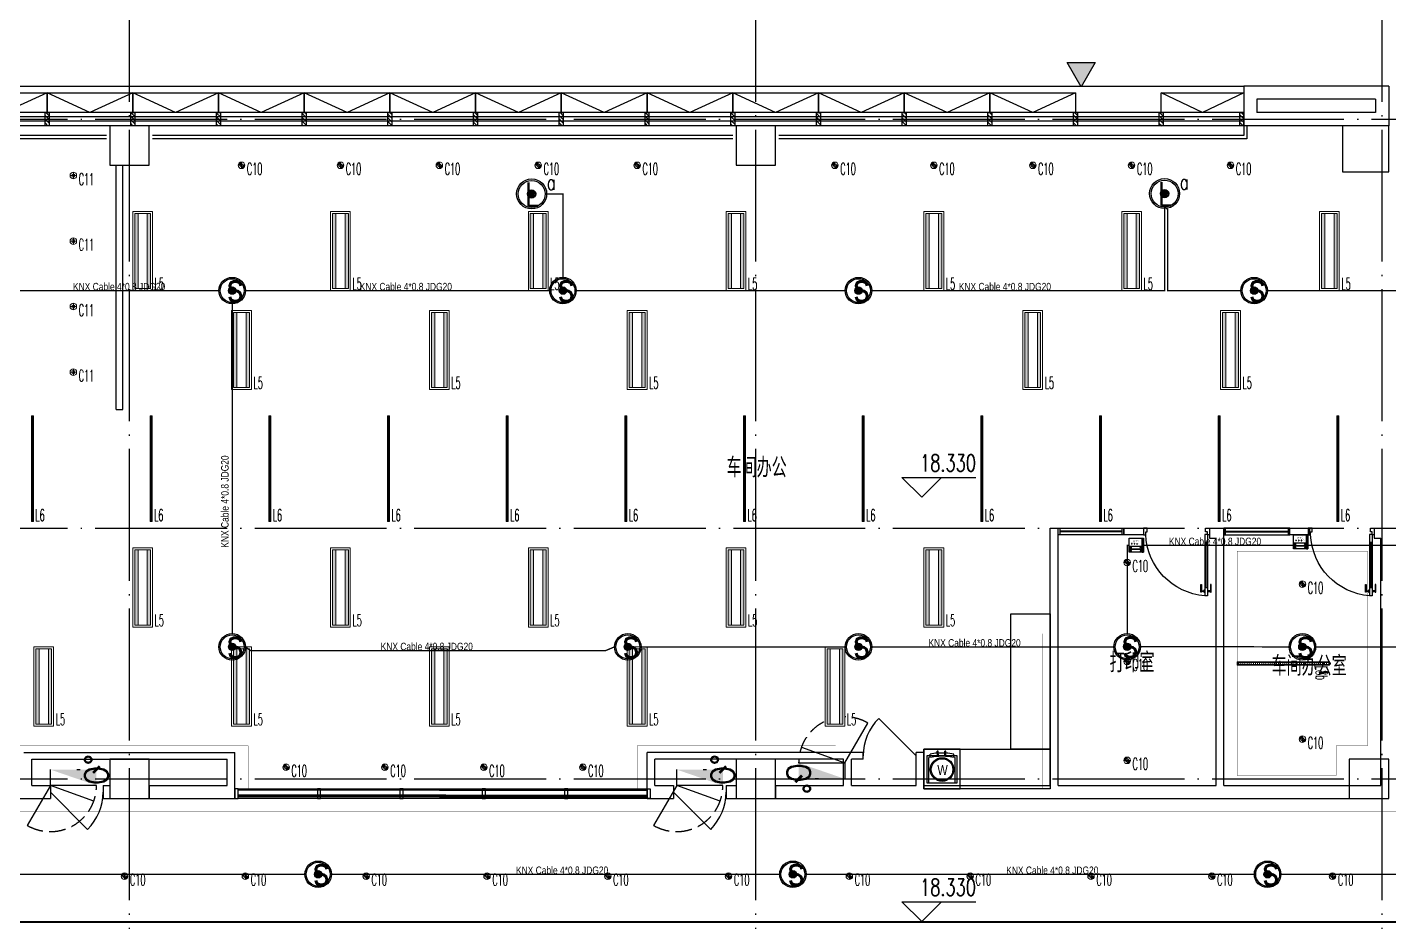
# Model space of a CAD drawing. Extents: x -621157 to 1764546, y -106808 to 741893.
# Drawn here: x 388373 to 409024, y 327834 to 341393 of the extents above; entities that cross this region are included whole.
import ezdxf
from ezdxf.enums import TextEntityAlignment as Align

# ---------------------------------------------------------------- set-up
doc = ezdxf.new("R2010")
doc.units = 0
doc.header["$LTSCALE"] = 1000
doc.header["$MEASUREMENT"] = 0
for name, pattern in [('DOT', [6.35, 0, -6.35]), ('XREF-A-101-平面图_t3$0$__DASH', [0.35, 0.25, -0.1]), ('XREF-A-101-平面图_t3$0$DASH', [0.35, 0.25, -0.1]), ('XREF-A-101-平面图_t3$0$DOTE', [2.42, 2, -0.2, 0.02, -0.2])]:
    doc.linetypes.add(name, pattern=pattern)
for name, color, linetype in [('0-底图', 7, 'Continuous'), ('abb-light', 7, 'Continuous'), ('KNX line', 3, 'Continuous'), ('L_ELEM', 40, 'Continuous'), ('OPPLE数据总线', 4, 'Continuous'), ('OPPLE智控', 6, 'Continuous'), ('push-button(abb)', 1, 'Continuous'), ('SIG_TEXT', 2, 'Continuous'), ('WIRE-控制', 6, 'Continuous'), ('WIRE-照明', 4, 'Continuous'), ('XREF-A-101-平面图_t3$0$A-COLUMN', 8, 'Continuous'), ('XREF-A-101-平面图_t3$0$A-CURTWALL', 8, 'Continuous'), ('XREF-A-101-平面图_t3$0$A-DIM_ELEV', 8, 'Continuous'), ('XREF-A-101-平面图_t3$0$A-DOTE', 8, 'Continuous'), ('XREF-A-101-平面图_t3$0$A-RAIL', 8, 'Continuous'), ('XREF-A-101-平面图_t3$0$A-ROOM-CH', 8, 'Continuous'), ('XREF-A-101-平面图_t3$0$A-SEE', 8, 'Continuous'), ('XREF-A-101-平面图_t3$0$A-WALL-FILL', 8, 'Continuous'), ('XREF-A-101-平面图_t3$0$A-WINDOW', 8, 'Continuous'), ('XREF-A-101-平面图_t3$0$A-开启符号', 8, 'Continuous'), ('XREF-A-101-平面图_t3$0$DOOR-INF', 8, 'Continuous'), ('XREF-A-101-平面图_t3$0$F-B-INF', 8, 'Continuous'), ('XREF-A-101-平面图_t3$0$F-L-INF', 8, 'Continuous'), ('XREF-A-101-平面图_t3$0$GLASS WALL-INF', 8, 'Continuous'), ('XREF-A-101-平面图_t3$0$I-WALL-GYPSUM', 8, 'Continuous'), ('XREF-A-101-平面图_t3$0$I-玻璃隔断', 8, 'Continuous'), ('XREF-A-101-平面图_t3$0$P-EQUIPMENT', 8, 'Continuous'), ('XREF-A-101-平面图_t3$0$PARTITION-INF', 8, 'Continuous'), ('XREF-A-101-平面图_t3$0$PUB_HATCH', 8, 'Continuous'), ('XREF-A-101-平面图_t3$0$PUB_TEXT', 8, 'Continuous'), ('XREF-A-101-平面图_t3$0$水-尺寸', 8, 'Continuous'), ('控制系统', 6, 'Continuous')]:
    doc.layers.add(name, color=color, linetype=linetype)
doc.layers.add('CEILING-INF', color=4, linetype='Continuous', lineweight=0)
doc.layers.add('LIGHT-INF', color=6, linetype='Continuous', lineweight=0)
doc.styles.add('_TEL_DIM', font='SIMPLEX', dxfattribs={"width": 0.8, "height": 3.5, "bigfont": 'HZTXT'})
doc.styles.add('arch_dim', font='arial.ttf', dxfattribs={"width": 0.8})
doc.styles.add('DIM_FONT', font='ROMANS', dxfattribs={"width": 0.8, "bigfont": 'HZDXC'})
doc.styles.add('INF DIM', font='SIMPLEX.SHX', dxfattribs={"width": 0.7, "bigfont": 'hztxt.shx'})
doc.styles.add('SC-25', font='simfang.ttf', dxfattribs={"height": 90})
doc.styles.get("Standard").update_dxf_attribs({"font": 'romans.shx', "bigfont": 'HZDXC.SHX'})
doc.styles.add('XREF-A-101-平面图_t3$0$-HZDXCROMANS', font='ROMANS.shx', dxfattribs={"bigfont": 'HZDXC.shx'})
doc.styles.add('XREF-A-101-平面图_t3$0$69F Layout plan$0$Standard', font='arial.ttf', dxfattribs={"width": 0.8})
doc.styles.add('XREF-A-101-平面图_t3$0$A-STANDARD', font='SIMPLEX', dxfattribs={"bigfont": 'GBCBIG'})
doc.linetypes.add('Ground', pattern='A,0.75,-0.125,[135,sr.shx,S=0.1,R=0,X=-0.15,Y=0],0.125,-0.125', length=1.125)
doc.linetypes.add('LED', pattern='A,6,-3.5,["LED",Standard,S=2.54,R=0,X=-2.54,Y=-1.27],-4.8', length=14.3)
doc.dimstyles.get("Standard").update_dxf_attribs({"dimscale": 100, "dimtxt": 3.5, "dimasz": 1, "dimexe": 2.5, "dimexo": 3, "dimgap": 1.5, "dimtad": 1, "dimdec": 0, "dimzin": 0, "dimdsep": 46, "dimtxsty": 'Standard', "dimblk": 'ARCHTICK', "dimcen": 0.09, "dimadec": 0, "dimazin": 0, "dimtfac": 1, "dimtdec": 0, "dimtix": 1, "dimtmove": 2, "dimatfit": 3, "dimfxl": 0, "dimtolj": 1, "dimtzin": 0, "dimarcsym": 0})

# ---------------------------------------------------------------- blocks, each defined once
blk = doc.blocks.new('XREF-A-101-平面图_t3$0$柱网4F')
at = {"layer": 'XREF-A-101-平面图_t3$0$A-COLUMN'}
for points in [[(18700, -700), (19300, -700), (19300, -100), (18700, -100)], [(28200, -700), (28800, -700), (28800, -100), (28200, -100)], [(37400, -800), (38100, -800), (38100, -100), (37400, -100)], [(18700, -10300), (19300, -10300), (19300, -9700), (18700, -9700)], [(28200, -10300), (28800, -10300), (28800, -9700), (28200, -9700)], [(37500, -10300), (38100, -10300), (38100, -9700), (37500, -9700)]]:
    blk.add_lwpolyline(points, close=True, dxfattribs=at)
blk = doc.blocks.new('XREF-A-101-平面图_t3$0$G$C869EB286')
at = {"layer": 'XREF-A-101-平面图_t3$0$A-WINDOW'}
h = blk.add_hatch(dxfattribs=at)
h.set_pattern_fill('ANSI31', color=256, scale=25)
h.set_pattern_definition([(45, (-143.957, -89940), (-28.0633, 28.0633), [])])
h.paths.add_polyline_path([(0, 60), (200, 60), (200, 0), (0, 0)])
blk.add_lwpolyline([(0, 60), (200, 60), (200, 0), (0, 0)], close=True, dxfattribs=at)
blk = doc.blocks.new('XREF-A-101-平面图_t3$0$ROOM')
at = {"layer": 'XREF-A-101-平面图_t3$0$A-ROOM-CH', "style": 'XREF-A-101-平面图_t3$0$-HZDXCROMANS', "width": 0.6}
for tag, p in [('中文房间名称', (0, -1000)), ('英文房间名称', (0, -1500))]:
    blk.add_attdef(tag, text='', height=300, dxfattribs=at).set_placement(p, align=Align.CENTER)
blk = doc.blocks.new('_ArchTick')
at = {"color": 0, "linetype": 'ByBlock', "const_width": 0.4}
blk.add_lwpolyline([(-0.5, -0.5), (0.5, 0.5)], dxfattribs=at)
blk = doc.blocks.new('*D25423')
at = {"layer": 'Defpoints', "color": 0}
blk.add_point((0, 0), dxfattribs=at)
blk.add_point((0, 0), dxfattribs=at)
blk.add_point((0, 0), dxfattribs=at)
blk.add_point((0, 0), dxfattribs=at)
at = {"layer": 'XREF-A-101-平面图_t3$0$水-尺寸', "color": 0, "linetype": 'ByBlock', "lineweight": -2}
blk.add_line((0, 300), (0, 250), dxfattribs=at)
blk.add_line((0, 300), (0, 250), dxfattribs=at)
blk.add_arc((0, 0), 0, 180, 180, dxfattribs=at)
at = {"layer": 'XREF-A-101-平面图_t3$0$水-尺寸', "color": 0, "linetype": 'ByBlock', "lineweight": -2, "xscale": 100, "yscale": 100, "zscale": 100}
for rotation in [90, 90.00000000000001]:
    blk.add_blockref('_ArchTick', (0, 0), dxfattribs=dict(at, rotation=rotation))
at = {"layer": 'XREF-A-101-平面图_t3$0$水-尺寸', "color": 0, "insert": (0, 0), "char_height": 350, "attachment_point": 5}
blk.add_mtext('\\A1;0%%d', dxfattribs=at)
blk = doc.blocks.new('XREF-A-101-平面图_t3$0$轴网(3)')
at = {"layer": 'XREF-A-101-平面图_t3$0$A-DOTE', "linetype": 'XREF-A-101-平面图_t3$0$DOTE'}
for p, q in [((19000, -3300), (19000, 43300)), ((28500, -3300), (28500, 43300)), ((38000, -3300), (38000, 43300)), ((-3300, 40000), (69800, 40000)), ((-3300, 33800), (69800, 33800)), ((-3300, 30000), (69800, 30000))]:
    blk.add_line(p, q, dxfattribs=at)
blk = doc.blocks.new('*U25354')
at = {"color": 1}
for p, q in [((1428, 10663), (1428, 7514)), ((1433, 10663), (1433, 7514)), ((1438, 10663), (1438, 7514)), ((1443, 10663), (1443, 7514)), ((1448, 10663), (1448, 7514)), ((1453, 10663), (1453, 7514)), ((1429, 7513), (1428, 7514)), ((1429, 7513), (1432, 7513)), ((1433, 7514), (1432, 7513)), ((1433, 7514), (1438, 7514)), ((1439, 7513), (1438, 7514)), ((1439, 7513), (1442, 7513)), ((1443, 7514), (1442, 7513)), ((1443, 7514), (1448, 7514)), ((1449, 7513), (1448, 7514)), ((1449, 7513), (1452, 7513)), ((1453, 7514), (1452, 7513))]:
    blk.add_line(p, q, dxfattribs=at)
blk = doc.blocks.new('*U25355')
at = {"color": 1}
for p, q in [((3016, 1134), (3015, 1133)), ((3015, 1133), (3015, 1129)), ((3016, 1128), (3015, 1129)), ((6165, 1134), (3016, 1134)), ((6165, 1128), (3016, 1128))]:
    blk.add_line(p, q, dxfattribs=at)
blk = doc.blocks.new('*U25356')
at = {"color": 1}
for p, q in [((1428, 10663), (1428, 7514)), ((1433, 10663), (1433, 7514)), ((1438, 10663), (1438, 7514)), ((1443, 10663), (1443, 7514)), ((1448, 10663), (1448, 7514)), ((1453, 10663), (1453, 7514)), ((1429, 7513), (1428, 7514)), ((1429, 7513), (1432, 7513)), ((1433, 7514), (1432, 7513)), ((1433, 7514), (1438, 7514)), ((1439, 7513), (1438, 7514)), ((1439, 7513), (1442, 7513)), ((1443, 7514), (1442, 7513)), ((1443, 7514), (1448, 7514)), ((1449, 7513), (1448, 7514)), ((1449, 7513), (1452, 7513)), ((1453, 7514), (1452, 7513))]:
    blk.add_line(p, q, dxfattribs=at)
blk = doc.blocks.new('*U25357')
at = {"color": 1}
for p, q in [((3016, 1134), (3015, 1133)), ((3015, 1133), (3015, 1129)), ((3016, 1128), (3015, 1129)), ((6165, 1134), (3016, 1134)), ((6165, 1128), (3016, 1128))]:
    blk.add_line(p, q, dxfattribs=at)
blk = doc.blocks.new('XREF-A-101-平面图_t3$0$A$C4A4B287C')
at = {"layer": 'XREF-A-101-平面图_t3$0$GLASS WALL-INF', "elevation": -1}
blk.add_lwpolyline([(100, 300), (100, 0), (0, 0), (0, 300)], close=True, dxfattribs=at)
blk = doc.blocks.new('*U25363')
at = {"layer": 'XREF-A-101-平面图_t3$0$PARTITION-INF', "color": 8}
for p, q in [((-21681, 43130), (-20732, 43130)), ((-20732, 43030), (-21681, 43030))]:
    blk.add_line(p, q, dxfattribs=at)
at = {"layer": 'XREF-A-101-平面图_t3$0$PARTITION-INF', "color": 5}
for p, q in [((-20732, 43085), (-21681, 43085)), ((-20732, 43075), (-21681, 43075))]:
    blk.add_line(p, q, dxfattribs=at)
for points in [[(-21706, 43130), (-21681, 43130), (-21681, 43030), (-21706, 43030)], [(-20732, 43130), (-20707, 43130), (-20707, 43030), (-20732, 43030)]]:
    blk.add_lwpolyline(points, close=True, dxfattribs=at)
blk = doc.blocks.new('XREF-A-101-平面图_t3$0$EW23')
at = {"color": 5}
for p, q in [((7205, 24900, 0), (7205, 23970, 0)), ((7205, 24900, 0), (7245, 24900, 0)), ((7245, 24900, 0), (7245, 23970, 0)), ((7245, 24780, 0), (7205, 24780, 0)), ((7205, 24090, 0), (7246, 24090, 0)), ((7205, 23970, 0), (7245, 23970, 0))]:
    blk.add_line(p, q, dxfattribs=at)
at = {"color": 5, "elevation": 0}
for points in [[(7215, 24995), (7175, 24995), (7175, 24895), (7205, 24895), (7205, 24940), (7233, 24940), (7233, 24985), (7233, 24995), (7215, 24995)], [(8135, 24995), (8175, 24995), (8175, 24895), (8140, 24895), (8140, 24940), (8117, 24940), (8117, 24985), (8117, 24995), (8135, 24995)]]:
    blk.add_lwpolyline(points, close=True, dxfattribs=at)
at = {"color": 8, "elevation": 0}
for points in [[(7228, 24780), (7228, 24090)], [(7160, 24035), (7160, 24026), (7150, 24026), (7150, 24140), (7160, 24140), (7160, 24045)], [(7296, 24035), (7296, 24026), (7306, 24026), (7306, 24140), (7296, 24140), (7296, 24045)]]:
    blk.add_lwpolyline(points, dxfattribs=at)
for points in [[(7200, 24035), (7154, 24035), (7154, 24045), (7200, 24045)], [(7205, 24021), (7200, 24021), (7200, 24059), (7205, 24059)], [(7246, 24021), (7256, 24021), (7256, 24059), (7246, 24059)], [(7256, 24035), (7302, 24035), (7302, 24045), (7256, 24045)]]:
    blk.add_lwpolyline(points, close=True, dxfattribs=at)
at = {"color": 8}
blk.add_arc((7172, 24936, 0), 969, 274.4003, 357.8611, dxfattribs=at)
blk = doc.blocks.new('*U25369')
at = {"layer": 'XREF-A-101-平面图_t3$0$PARTITION-INF', "color": 8}
for p, q in [((-18931, 43130), (-17988, 43130)), ((-17988, 43030), (-18931, 43030))]:
    blk.add_line(p, q, dxfattribs=at)
at = {"layer": 'XREF-A-101-平面图_t3$0$PARTITION-INF', "color": 5}
for p, q in [((-17988, 43085), (-18931, 43085)), ((-17988, 43075), (-18931, 43075))]:
    blk.add_line(p, q, dxfattribs=at)
for points in [[(-18956, 43130), (-18931, 43130), (-18931, 43030), (-18956, 43030)], [(-17988, 43130), (-17963, 43130), (-17963, 43030), (-17988, 43030)]]:
    blk.add_lwpolyline(points, close=True, dxfattribs=at)
blk = doc.blocks.new('XREF-A-101-平面图_t3$0$A$C2C206FAC')
for p, q in [((0, 485), (400, 485)), ((0, 485), (0, 98)), ((400, 485), (400, 98)), ((20, 94), (20, 44)), ((148, 50), (145, 0)), ((145, 0), (160, 0)), ((148, 50), (150, 50)), ((155, 50), (157, 50)), ((157, 50), (160, 0)), ((260, 50), (257, 0)), ((257, 0), (272, 0)), ((260, 50), (262, 50)), ((267, 50), (269, 50)), ((269, 50), (272, 0)), ((380, 94), (380, 44))]:
    blk.add_line(p, q)
for centre, radius in [((200, 278), 179), ((200, 278), 164), ((153, 50), 2.6), ((265, 50), 2.6)]:
    blk.add_circle(centre, radius)
for centre, radius, start, end in [((200, 1084), 1006, 258.547, 281.4897), ((200, 1084), 1056, 260.1999, 267.1079), ((152, 54), 10.9, 296.6275, 243.5797), ((200, 1084), 1056, 267.7307, 273.2177), ((265, 54), 10.9, 296.6275, 243.5797), ((200, 1084), 1056, 273.8352, 279.8368)]:
    blk.add_arc(centre, radius, start, end)
at = {"insert": (1123, 210), "char_height": 150, "width": 1952.54, "attachment_point": 1, "rotation": 180, "style": 'XREF-A-101-平面图_t3$0$69F Layout plan$0$Standard'}
blk.add_mtext('\\pxi5.6747;W', dxfattribs=at)
blk = doc.blocks.new('XREF-A-101-平面图_t3$0$yuouioui')
at = {"linetype": 'XREF-A-101-平面图_t3$0$__DASH', "ltscale": 1000}
blk.add_lwpolyline([(300666, 20452), (301087, 20452), (301087, 20000), (300666, 20000)], close=True, dxfattribs=at)
at = {"linetype": 'XREF-A-101-平面图_t3$0$__DASH', "ltscale": 1000, "rotation": 89.98165643611132}
blk.add_blockref('XREF-A-101-平面图_t3$0$A$C2C206FAC', (301151, 20026), dxfattribs=at)
blk = doc.blocks.new('XREF-A-101-平面图_t3$0$G$CFDD5568B')
at = {"layer": 'XREF-A-101-平面图_t3$0$F-B-INF', "elevation": -1}
for points in [[(32867, -7397), (32867, -9450), (32267, -9450), (32267, -7397)], [(30950, -9450), (32867, -9450), (32867, -10050), (30950, -10050)]]:
    blk.add_lwpolyline(points, close=True, dxfattribs=at)
at = {"layer": 'XREF-A-101-平面图_t3$0$F-B-INF'}
blk.add_lwpolyline([(30950, -10050), (31500, -10050), (31500, -9450), (30950, -9450)], close=True, dxfattribs=at)
at = {"layer": 'XREF-A-101-平面图_t3$0$I-玻璃隔断'}
for points in [[(20550, -10200), (20550, -10050), (20500, -10050), (20500, -10200)], [(20550, -10200), (20550, -10050), (26750, -10050), (26750, -10200)], [(21800, -10200), (21800, -10050), (21750, -10050), (21750, -10200)], [(23050, -10200), (23050, -10050), (23000, -10050), (23000, -10200)], [(24300, -10200), (24300, -10050), (24250, -10050), (24250, -10200)], [(25550, -10200), (25550, -10050), (25500, -10050), (25500, -10200)], [(26750, -10200), (26750, -10050), (26800, -10050), (26800, -10200)]]:
    blk.add_lwpolyline(points, close=True, dxfattribs=at)
at = {"layer": 'XREF-A-101-平面图_t3$0$DOOR-INF'}
for p, rotation in [((34280, -6200, 1), 89.99999999968202), ((36799, -6200), 89.99999999968206)]:
    blk.add_blockref('XREF-A-101-平面图_t3$0$A$C4A4B287C', p, dxfattribs=dict(at, rotation=rotation))
at = {"layer": 'XREF-A-101-平面图_t3$0$DOOR-INF', "xscale": -1}
for p in [(42455, -31095, 0), (44955, -31095, 0)]:
    blk.add_blockref('XREF-A-101-平面图_t3$0$EW23', p, dxfattribs=at)
at = {"layer": 'XREF-A-101-平面图_t3$0$F-L-INF', "ltscale": 0.15, "rotation": 89.99999999999999}
blk.add_blockref('XREF-A-101-平面图_t3$0$yuouioui', (51451, -310632), dxfattribs=at)
at = {"layer": 'XREF-A-101-平面图_t3$0$I-玻璃隔断', "color": 1}
blk.add_blockref('*U25355', (17535, -11199), dxfattribs=at)
at = {"layer": 'XREF-A-101-平面图_t3$0$I-玻璃隔断', "color": 1, "xscale": -1}
blk.add_blockref('*U25357', (29765, -11199), dxfattribs=at)
at = {"layer": 'XREF-A-101-平面图_t3$0$I-玻璃隔断', "color": 1, "xscale": -1, "rotation": 270}
blk.add_blockref('*U25354', (13037, -11602), dxfattribs=at)
at = {"layer": 'XREF-A-101-平面图_t3$0$I-玻璃隔断', "color": 1, "rotation": 90.00000000000001}
blk.add_blockref('*U25356', (34263, -11602), dxfattribs=at)
at = {"layer": 'XREF-A-101-平面图_t3$0$PARTITION-INF'}
blk.add_blockref('*U25369', (51943, -49230, -1), dxfattribs=at)
at = {"layer": 'XREF-A-101-平面图_t3$0$PARTITION-INF', "xscale": -1}
blk.add_blockref('*U25363', (14793, -49231, -1), dxfattribs=at)
blk = doc.blocks.new('XREF-A-101-平面图_t3$0$bz1')
at = {"layer": 'XREF-A-101-平面图_t3$0$PUB_HATCH'}
h = blk.add_hatch(color=1, dxfattribs=at)
h.dxf.hatch_style = 1
h.paths.add_polyline_path([(4866032, -641203), (4865818, -641573), (4866245, -641573)])
at = {"layer": 'XREF-A-101-平面图_t3$0$PUB_TEXT', "color": 1}
blk.add_lwpolyline([(4866032, -641203), (4865818, -641573), (4866245, -641573)], close=True, dxfattribs=at)
blk = doc.blocks.new('XREF-A-101-平面图_t3$0$G$C34B60025')
at = {"xscale": -1, "rotation": 180}
blk.add_blockref('XREF-A-101-平面图_t3$0$bz1', (-4832696, -440615), dxfattribs=at)
blk = doc.blocks.new('XREF-A-101-平面图_t3$0$DOOR2DLIB$SYSLIB$00000101')
at = {"color": 0}
blk.add_line((0.5, 0), (-0.207, 0.707), dxfattribs=at)
blk.add_arc((0.5, 0), 1, 135, 180, dxfattribs=at)
blk = doc.blocks.new('A$C43fcb5d1')
at = {"linetype": 'DOT'}
blk.add_wipeout([(-15, 0), (15, 0), (15, -1600), (-15, -1600)], dxfattribs=at).dxf.layer = 'CEILING-INF'
at = {"layer": 'LIGHT-INF'}
h = blk.add_hatch(dxfattribs=at)
h.set_pattern_fill('ANSI37', color=256, scale=5)
h.set_pattern_definition([(45, (-3e-11, -800), (-11.22532, 11.22532), []), (135, (-3e-11, -800), (-11.22532, -11.22532), [])])
h.paths.add_polyline_path([(-10, -5), (10, -5), (10, -1595), (-10, -1595)])
for points in [[(-15, 0), (15, 0), (15, -1600), (-15, -1600)], [(-10, -5), (10, -5), (10, -1595), (-10, -1595)]]:
    blk.add_lwpolyline(points, close=True, dxfattribs=at)
at = {"layer": 'LIGHT-INF', "style": 'INF DIM', "width": 0.5}
blk.add_text('L6', height=180, dxfattribs=at).set_placement((42, -1594))
blk = doc.blocks.new('A$C73cf2add')
at = {"linetype": 'DOT'}
blk.add_wipeout([(-150, 600), (150, 600), (150, -600), (-150, -600)], dxfattribs=at).dxf.layer = 'LIGHT-INF'
at = {"layer": 'LIGHT-INF'}
h = blk.add_hatch(color=256, dxfattribs=at)
h.dxf.hatch_style = 1
h.paths.add_polyline_path([(-120, 570), (-70, 570), (-70, -570), (-120, -570)])
h = blk.add_hatch(color=256, dxfattribs=at)
h.dxf.hatch_style = 1
h.paths.add_polyline_path([(70, 570), (120, 570), (120, -570), (70, -570)])
for points in [[(-150, 600), (150, 600), (150, -600), (-150, -600)], [(-120, 570), (120, 570), (120, -570), (-120, -570)], [(-120, 570), (-70, 570), (-70, -570), (-120, -570)], [(70, 570), (120, 570), (120, -570), (70, -570)]]:
    blk.add_lwpolyline(points, close=True, dxfattribs=at)
at = {"layer": 'LIGHT-INF', "style": 'INF DIM', "width": 0.5}
blk.add_text('L5', height=180, dxfattribs=at).set_placement((181, -588))
blk = doc.blocks.new('*U24690')
h = blk.add_hatch(color=8)
h.dxf.hatch_style = 1
h.paths.add_polyline_path([(-50, 0), (-24, 0, -0.414214), (0, 24), (0, 50, 0.414214)])
h.paths.add_polyline_path([(0, -24), (0, -50, 0.414214), (50, 0), (24, 0, -0.414214)])
at = {"color": 8}
for points in [[(50, 0), (-50, 0)], [(0, 50), (0, -50)]]:
    blk.add_lwpolyline(points, dxfattribs=at)
blk.add_circle((0, 0), 50)
blk.add_circle((0, 0), 24.5, dxfattribs=at)
at = {"style": 'INF DIM', "width": 0.5}
blk.add_text('C10', height=180, dxfattribs=at).set_placement((81, -144))
blk = doc.blocks.new('*U23677')
h = blk.add_hatch(color=8)
h.dxf.hatch_style = 1
h.paths.add_polyline_path([(-50, 0), (-24, 0, -0.414214), (0, 24), (0, 50, 0.414214)])
h.paths.add_polyline_path([(0, -24), (0, -50, 0.414214), (50, 0), (24, 0, -0.414214)])
at = {"color": 8}
for points in [[(50, 0), (-50, 0)], [(0, 50), (0, -50)]]:
    blk.add_lwpolyline(points, dxfattribs=at)
blk.add_circle((0, 0), 50)
blk.add_circle((0, 0), 24.5, dxfattribs=at)
at = {"style": 'INF DIM', "width": 0.5}
blk.add_text('C10', height=180, dxfattribs=at).set_placement((81, -144))
blk = doc.blocks.new('A$C5f11c1a4')
at = {"layer": 'LIGHT-INF'}
h = blk.add_hatch(dxfattribs=at)
h.set_pattern_fill('ANSI31', color=8, scale=10, angle=225)
h.set_pattern_definition([(270, (-138050, 248590), (31.75, -1e-14), [])])
h.paths.add_polyline_path([(690, 15), (690, -15), (-690, -15), (-690, 15)])
for points in [[(700, 25), (700, -25), (-700, -25), (-700, 25)], [(690, 15), (690, -15), (-690, -15), (-690, 15)]]:
    blk.add_lwpolyline(points, close=True, dxfattribs=at)
at = {"layer": 'LIGHT-INF', "style": 'INF DIM', "width": 0.5}
blk.add_text('L8b', height=180, rotation=270, dxfattribs=at).set_placement((493, -37, 0))
blk = doc.blocks.new('A$C8937094a')
at = {"color": 8}
for points in [[(50, 0), (-50, 0)], [(0, 50), (0, -50)]]:
    blk.add_lwpolyline(points, dxfattribs=at)
blk.add_circle((0, 0), 50)
blk.add_circle((0, 0), 24.5, dxfattribs=at)
at = {"style": 'INF DIM', "width": 0.5}
blk.add_text('C11', height=180, dxfattribs=at).set_placement((81, -144))
blk = doc.blocks.new('G$CAFCF25F8')
at = {"layer": 'LIGHT-INF', "color": 6, "linetype": 'LED', "ltscale": 0.05, "const_width": 5, "elevation": 0}
blk.add_lwpolyline([(37780, -6550), (35800, -6550), (35800, -9950), (37300, -9950), (37300, -9500), (37780, -9500)], close=True, dxfattribs=at)
at = {"layer": 'LIGHT-INF', "color": 6, "linetype": 'LED', "ltscale": 0.05, "const_width": 5, "elevation": -1}
blk.add_lwpolyline([(32852, -10150), (32852, -7800)], dxfattribs=at)
at = {"layer": 'LIGHT-INF', "color": 6, "linetype": 'LED', "ltscale": 0.05, "const_width": 5}
for points in [[(17200, -10100), (17200, -9500), (20800, -9500), (20800, -10150)], [(26700, -10150), (26700, -9500), (29710, -9500)]]:
    blk.add_lwpolyline(points, dxfattribs=at)
at = {"layer": 'CEILING-INF', "color": 8}
for name, p in [('A$C43fcb5d1', (17530, -4500)), ('A$C43fcb5d1', (19330, -4500)), ('A$C43fcb5d1', (21130, -4500)), ('A$C43fcb5d1', (22930, -4500)), ('A$C43fcb5d1', (24730, -4500)), ('A$C43fcb5d1', (26530, -4500)), ('A$C43fcb5d1', (28330, -4500)), ('A$C43fcb5d1', (30130, -4500)), ('A$C43fcb5d1', (31930, -4500)), ('A$C43fcb5d1', (33730, -4500)), ('A$C43fcb5d1', (35530, -4500)), ('A$C43fcb5d1', (37330, -4500)), ('A$C5f11c1a4', (36500, -8250))]:
    blk.add_blockref(name, p, dxfattribs=at)
at = {"layer": 'LIGHT-INF', "color": 6}
for name, p in [('A$C8937094a', (18149, -856)), ('*U24690', (20700, -700)), ('*U24690', (22200, -700)), ('*U24690', (23700, -700)), ('*U24690', (25200, -700)), ('*U24690', (26700, -700)), ('*U24690', (29700, -700)), ('*U24690', (31200, -700)), ('*U24690', (32700, -700)), ('*U24690', (34200, -700)), ('*U24690', (35700, -700)), ('A$C73cf2add', (19200, -2000)), ('A$C73cf2add', (22200, -2000)), ('A$C73cf2add', (25200, -2000)), ('A$C73cf2add', (28200, -2000)), ('A$C73cf2add', (31200, -2000)), ('A$C73cf2add', (34200, -2000)), ('A$C73cf2add', (37200, -2000)), ('A$C8937094a', (18149, -1849)), ('A$C8937094a', (18149, -2841)), ('A$C73cf2add', (20700, -3500)), ('A$C73cf2add', (23700, -3500)), ('A$C73cf2add', (26700, -3500)), ('A$C73cf2add', (32700, -3500)), ('A$C73cf2add', (35700, -3500)), ('A$C8937094a', (18149, -3834)), ('A$C73cf2add', (19200, -7100, -1)), ('A$C73cf2add', (22200, -7100, -1)), ('A$C73cf2add', (25200, -7100, -1)), ('A$C73cf2add', (28200, -7100, -1)), ('A$C73cf2add', (31200, -7100, -1)), ('*U23677', (34133, -6720)), ('*U23677', (36790, -7050)), ('A$C73cf2add', (17700, -8600, -1)), ('A$C73cf2add', (20700, -8600, -1)), ('A$C73cf2add', (23700, -8600, -1)), ('A$C73cf2add', (26700, -8600, -1)), ('A$C73cf2add', (29700, -8600, -1)), ('*U23677', (34133, -8220)), ('*U23677', (36790, -9400)), ('*U23677', (34133, -9720)), ('*U24690', (21375, -9825, -1)), ('*U24690', (22875, -9825, -1)), ('*U24690', (24375, -9825, -1)), ('*U24690', (25875, -9825, -1)), ('*U24690', (18926, -11475)), ('*U24690', (20758, -11475)), ('*U24690', (22590, -11475)), ('*U24690', (24423, -11475)), ('*U24690', (26255, -11475)), ('*U24690', (28087, -11475)), ('*U24690', (29919, -11475)), ('*U24690', (31752, -11475)), ('*U24690', (33584, -11475)), ('*U24690', (35416, -11475)), ('*U24690', (37248, -11475))]:
    blk.add_blockref(name, p, dxfattribs=at)
at = {"layer": 'LIGHT-INF', "color": 6, "linetype": 'LED', "ltscale": 0.05, "const_width": 5}
blk.add_lwpolyline([(5400, -10200), (9000, -10200), (9000, -10500), (57500, -10500), (57500, -10200), (62400, -10200), (62400, -4500)], dxfattribs=at)
blk = doc.blocks.new('照度传感器')
at = {"layer": 'OPPLE智控'}
for p, q in [((986085, -84541), (985976, -84541)), ((986081, -84520), (985981, -84562)), ((985981, -84520), (986081, -84562)), ((985992, -84502), (986069, -84579)), ((986069, -84502), (985992, -84579)), ((986010, -84490), (986052, -84591)), ((986052, -84490), (986010, -84591)), ((986031, -84486), (986031, -84595))]:
    blk.add_line(p, q, dxfattribs=at)
for radius in [225, 202, 62, 54.4]:
    blk.add_circle((986031, -84541), radius, dxfattribs=at)
at = {"layer": 'OPPLE智控', "color": 7, "style": '_TEL_DIM', "width": 0.8}
blk.add_text('L', height=350, dxfattribs=at).set_placement((985938, -84718))
at = {"layer": 'SIG_TEXT', "style": 'DIM_FONT', "width": 0.75}
blk.add_text('a', height=223, dxfattribs=at).set_placement((986257, -84479))
blk = doc.blocks.new('804')
at = {"layer": '控制系统'}
for p, q in [((27, 0), (-27, 0)), ((25, 10), (-25, -10)), ((-25, 10), (25, -10)), ((-19, 19), (19, -19)), ((19, 19), (-19, -19)), ((-10, 25), (10, -25)), ((10, 25), (-10, -25)), ((0, 27), (0, -27))]:
    blk.add_line(p, q, dxfattribs=at)
for radius in [112, 101, 31, 27.2]:
    blk.add_circle((0, 0), radius, dxfattribs=at)
at = {"color": 7, "style": '_TEL_DIM', "width": 0.8}
blk.add_text('s', height=250, dxfattribs=at).set_placement((-46, -89))
blk = doc.blocks.new('A$C5C940A98')
at = {"layer": 'abb-light'}
h = blk.add_hatch(dxfattribs=at)
h.set_pattern_fill('AR-SAND', color=0, style=0)
h.set_pattern_definition([(37.5, (-341033.5876, -432534.711), (-0.062993358, 1.926823769), [0, -1.52, 0, -1.7, 0, -1.625]), (7.5, (-341033.5876, -432534.711), (1.769776705, 2.822146065), [0, -0.82, 0, -1.37, 0, -0.525]), (327.5, (-341034.8176, -432534.711), (3.114141862, 0.0056590535), [0, -0.5, 0, -1.8, 0, -2.35]), (317.5, (-341034.8176, -432534.711), (3.006126605, 0.877675565), [0, -0.25, 0, -1.18, 0, -1.35])])
h.paths.add_polyline_path([(0, 2), (0, 2), (1, 2), (1, 2), (1, 2), (1, 1), (1, 1), (1, 0), (1, 0), (1, 1), (0, 1), (0, 0), (0, 0), (0, 1), (0, 1), (0, 2)])
at = {"layer": 'abb-light', "color": 0}
for p, q in [((0, 2), (0, 2)), ((0, 2), (1, 2)), ((0, 2), (0, 2)), ((0, 2), (0, 1)), ((0, 1), (0, 1)), ((0, 1), (0, 0)), ((0, 1), (0, 0)), ((0, 1), (1, 1)), ((0, 0), (0, 0)), ((1, 2), (1, 2)), ((1, 2), (1, 2)), ((1, 2), (1, 1)), ((1, 1), (1, 1)), ((1, 1), (1, 0)), ((1, 1), (1, 0)), ((1, 0), (1, 0))]:
    blk.add_line(p, q, dxfattribs=at)
blk = doc.blocks.new('17')
at = {"layer": 'push-button(abb)'}
h = blk.add_hatch(dxfattribs=at)
h.set_pattern_fill('AR-SAND', color=0, scale=0.156714, style=0)
h.set_pattern_definition([(37.5, (-5343464.5088, -6777426.59262), (-0.009871945873, 0.3019604054384), [0, -0.238205394623, 0, -0.2664139281965, 0, -0.254660372541]), (7.5, (-5343464.5088, -6777426.59262), (0.277348920048, 0.442270011284), [0, -0.128505541836, 0, -0.214698283311, 0, -0.08227488959]), (327.5, (-5343464.70156, -6777426.59262), (0.488029862559, 0.000886853343), [0, -0.078357037705, 0, -0.2820853357375, 0, -0.368278077213]), (317.5, (-5343464.70156, -6777426.59262), (0.4711023514, 0.137544114668), [0, -0.0391785188524, 0, -0.1849226089835, 0, -0.211564001803])])
edge = h.paths.add_edge_path()
edge.add_line((952, 1036), (952, 1043))
edge = h.paths.add_edge_path()
edge.add_line((952, 1043), (958, 1043))
edge = h.paths.add_edge_path()
edge.add_line((958, 1043), (958, 1036))
edge = h.paths.add_edge_path()
edge.add_line((958, 1036), (964, 1036))
edge = h.paths.add_edge_path()
edge.add_line((964, 1036), (964, 1021))
edge = h.paths.add_edge_path()
edge.add_line((964, 1021), (961, 1021))
edge = h.paths.add_edge_path()
edge.add_line((961, 1021), (961, 1005))
edge = h.paths.add_edge_path()
edge.add_line((952, 1036), (946, 1036))
edge = h.paths.add_edge_path()
edge.add_line((946, 1036), (946, 1021))
edge = h.paths.add_edge_path()
edge.add_line((946, 1021), (949, 1021))
edge = h.paths.add_edge_path()
edge.add_line((949, 1021), (949, 1005))
edge = h.paths.add_edge_path()
edge.add_line((949, 1005), (953, 1005))
edge = h.paths.add_edge_path()
edge.add_line((957, 1005), (961, 1005))
edge = h.paths.add_edge_path()
edge.add_line((953, 1021), (953, 1005))
edge = h.paths.add_edge_path()
edge.add_line((957, 1021), (957, 1005))
edge = h.paths.add_edge_path()
edge.add_line((953, 1021), (957, 1021))
blk.add_line((1581, 0), (1750, 0))
at = {"color": 0}
for p, q in [((1625, 1603), (1659, 1639)), ((1628, 1378), (1662, 1342)), ((1659, 1639), (1693, 1603)), ((1662, 1342), (1696, 1378))]:
    blk.add_line(p, q, dxfattribs=at)
for points in [[(0, 0), (0, 1730), (1750, 1730), (1750, 0)], [(1581, 0), (1581, 1730), (1750, 1730), (1750, 0)], [(1693, 1603), (1625, 1603)], [(1628, 1378), (1696, 1378)]]:
    blk.add_lwpolyline(points, dxfattribs=at)
for points in [[(1581, 1730), (1750, 1730), (1750, 1482), (1581, 1482)], [(0, 748), (1581, 748), (1581, 366), (0, 366)], [(0, 366), (1581, 366), (1581, 0), (0, 0)], [(1581, 1482), (1750, 1482), (1750, 1237), (1581, 1237)], [(1581, 1237), (1750, 1237), (1750, 988), (1581, 988)], [(1581, 988), (1750, 988), (1750, 748), (1581, 748)], [(1631, 887), (1697, 887), (1697, 880), (1631, 880)], [(1631, 868), (1697, 868), (1697, 861), (1631, 861)], [(1631, 846), (1697, 846), (1697, 839), (1631, 839)]]:
    blk.add_lwpolyline(points, close=True, dxfattribs=at)
for centre in [(169, 557), (169, 175), (1412, 557), (1412, 175)]:
    blk.add_circle(centre, 68, dxfattribs=at)
for centre, radius, start, end in [((283, 1022), 39.8, 25.42439, 115.78757), ((302, 1075), 40, 205.55465, 295.39802), ((345, 1010), 39.6, 131.50296, 226.45611), ((292, 1011), 39.8, 311.77933, 46.03585), ((358, 1033), 39.8, 81.07263, 170.70804), ((325, 1079), 39.8, 261.07263, 350.71152), ((1626, 1111), 39.8, 25.42439, 115.78757), ((1645, 1164), 40, 205.55465, 295.39802), ((1688, 1098), 39.6, 131.50296, 226.45611), ((1634, 1099), 39.8, 311.77933, 46.03585), ((1668, 1167), 39.8, 261.07263, 350.71152), ((1701, 1122), 39.8, 81.07263, 170.70804)]:
    blk.add_arc(centre, radius, start, end, dxfattribs=at)
at = {"layer": 'push-button(abb)', "color": 0}
for p, q in [((610, 998), (653, 998)), ((954, 1062), (917, 1025)), ((917, 1025), (930, 1025)), ((917, 1025), (930, 1025)), ((930, 1025), (930, 999)), ((930, 999), (978, 999)), ((954, 1062), (958, 1058)), ((958, 1058), (958, 1062)), ((958, 1062), (969, 1062)), ((969, 1062), (969, 1047)), ((969, 1047), (991, 1025)), ((978, 1025), (991, 1025)), ((991, 1025), (978, 1025)), ((978, 1025), (978, 999))]:
    blk.add_line(p, q, dxfattribs=at)
at = {"layer": 'push-button(abb)', "color": 0, "start_tangent": (-0.629293, -0.926018), "end_tangent": (-0.9514338, -0.4057497)}
for points in [[(612, 1065), (605, 1050), (612, 1038), (625, 1017), (622, 1006), (615, 1002)], [(626, 1065), (619, 1050), (626, 1038), (639, 1017), (636, 1006), (629, 1002)], [(641, 1065), (634, 1050), (641, 1038), (654, 1017), (651, 1006), (644, 1002)]]:
    blk.add_spline(points, degree=3, dxfattribs=at)
at = {"layer": 'push-button(abb)', "color": 0, "xscale": 15.67140754127548, "yscale": 15.67140754127548, "zscale": 15.67140754127548}
blk.add_blockref('A$C5C940A98', (946, 1005), dxfattribs=at)
at = {"layer": 'push-button(abb)', "color": 0, "attachment_point": 5, "style": 'SC-25'}
for s, insert, char_height, width in [('{\\fArial|b0|i0|c0|p34;FAN}', (338, 1130), 42.31, 465.44), ('{\\fArial|b0|i0|c0|p34;24.8\\fArial|b0|i0|c134|p34;%%D\\fArial|b0|i0|c0|p34;C}', (807, 1387), 169.77, 933.75), ('{\\fArial|b0|i0|c0|p34;OP.STATE}', (618, 1130), 42.31, 465.44), ('{\\fArial|b0|i0|c0|p34;MODE}', (951, 1130), 42.31, 465.44), ('{\\fArial|b0|i0|c0|p34;PM2.5}', (1226, 1134), 42.31, 465.44), ('{\\fArial|b0|i0|c0|p34;24.8\\fArial|b0|i0|c134|p34;%%D\\fArial|b0|i0|c0|p34;C}', (1227, 1035), 34.48, 189.62)]:
    blk.add_mtext(s, dxfattribs=dict(at, insert=insert, char_height=char_height, width=width))
blk = doc.blocks.new('G$CD8B16836')
at = {"layer": 'KNX line', "ltscale": 73.427512, "const_width": 20}
for points in [[(25475, -2298), (25475, -1033), (25204, -1033)], [(30160, -2500), (34600, -2500), (34600, -1232)], [(34600, -1232), (34647, -1269), (34647, -2500), (35757, -2500)], [(16938, -2500), (20257, -2500)], [(20660, -2500), (25274, -2500)], [(25677, -2500), (29757, -2500)], [(36160, -2500), (42883, -2500)], [(20458, -2702), (20458, -7698)], [(34280, -6363), (36557, -6362)], [(20660, -7900), (20737, -7955), (26125, -7955), (26257, -7900)], [(26660, -7900), (29757, -7900)], [(30160, -7900), (33832, -7900)], [(14765, -11347), (21562, -11347)], [(21965, -11347), (28762, -11347)], [(29165, -11347), (35962, -11347)], [(36365, -11347), (40762, -11347)]]:
    blk.add_lwpolyline(points, dxfattribs=at)
for points, elevation in [([(34033, -7696), (34033, -6363), (34064, -6363)], 0), ([(36774, -6362), (39352, -6362)], 1), ([(34235, -7896), (36488, -7900)], 0), ([(36885, -7900), (39308, -7899)], 0)]:
    blk.add_lwpolyline(points, dxfattribs=dict(at, elevation=elevation))
at = {"xscale": 0.12355981350834, "yscale": 0.12355981350834, "zscale": 0.12355981350834}
for p in [(34064, -6464), (36557, -6414, -1)]:
    blk.add_blockref('17', p, dxfattribs=at)
at = {"layer": 'L_ELEM', "xscale": 1.795252225519288, "yscale": 1.795252225519288, "zscale": 1.795252225519288}
for p in [(20458, -2500), (25475, -2500), (29958, -2500), (35958, -2500), (20458, -7900), (26458, -7900), (29958, -7900), (34033, -7898, 0), (36690, -7900), (21763, -11347), (28963, -11347), (36163, -11347)]:
    blk.add_blockref('804', p, dxfattribs=at)
at = {"layer": 'OPPLE数据总线', "xscale": 1.011, "yscale": 1.011, "zscale": 1.011}
for p in [(-971877, 84437), (-962277, 84442)]:
    blk.add_blockref('照度传感器', p, dxfattribs=at)
at = {"layer": 'KNX line', "char_height": 114.29, "width": 1395.51, "attachment_point": 1, "style": 'arch_dim'}
for insert in [(18044, -2382), (22393, -2382), (31479, -2382), (34666, -6244), (22710, -7837), (31019, -7782), (24763, -11229), (32198, -11229)]:
    blk.add_mtext('KNX Cable 4*0.8 JDG20', dxfattribs=dict(at, insert=insert))
at = {"layer": 'KNX line', "insert": (20290, -6396), "char_height": 114.29, "width": 1395.51, "attachment_point": 1, "rotation": 90, "style": 'arch_dim'}
blk.add_mtext('KNX Cable 4*0.8 JDG20', dxfattribs=at)
blk = doc.blocks.new('XREF-A-101-平面图_t3$0$单出口消火栓新')
for p, q in [((-240, 700), (-846.2, 1050)), ((-479.4, 42.2), (-240, 700)), ((-240, 0), (-240, 700)), ((-240, 700), (0, 700))]:
    blk.add_line(p, q)
at = {"color": 0, "linetype": 'XREF-A-101-平面图_t3$0$DASH'}
blk.add_arc((-240, 700), 700, 150, 270, dxfattribs=at)
blk.add_solid([(-240, 0), (0, 0), (0, 700)])
at = {"layer": 'XREF-A-101-平面图_t3$0$水-尺寸', "linetype": 'ByBlock'}
dim = blk.add_angular_dim_3p(base=(0, 0), center=(0, 0), p1=(0, 0), p2=(0, 0), dimstyle='Standard', dxfattribs=at)
dim.commit()
dim.dimension.update_dxf_attribs({"geometry": '*D25423', "text_midpoint": (0, 0)})
blk = doc.blocks.new('XREF-A-101-平面图_t3$0$G$C156FCA62')
at = {"layer": 'XREF-A-101-平面图_t3$0$P-EQUIPMENT'}
for p, rotation in [((29150, 330000), 270), ((18500, 330140), 90), ((28000, 330140), 90)]:
    blk.add_blockref('XREF-A-101-平面图_t3$0$单出口消火栓新', p, dxfattribs=dict(at, rotation=rotation))
blk = doc.blocks.new('XREF-A-101-平面图_t3$0$G$C646F86AA')
at = {"layer": 'XREF-A-101-平面图_t3$0$P-EQUIPMENT'}
for p, rotation in [((29150, 330000), 270), ((18500, 330140), 90), ((28000, 330140), 90)]:
    blk.add_blockref('XREF-A-101-平面图_t3$0$单出口消火栓新', p, dxfattribs=dict(at, rotation=rotation))
blk = doc.blocks.new('XREF-A-101-平面图_t3')
at = {"layer": 'XREF-A-101-平面图_t3$0$A-CURTWALL'}
for p, q in [((235900, 340100), (204800, 340100)), ((235900, 340033), (204800, 340033)), ((235900, 339967), (204800, 339967)), ((235900, 339900), (235900, 340100)), ((235900, 339900), (204800, 339900))]:
    blk.add_line(p, q, dxfattribs=at)
at = {"layer": 'XREF-A-101-平面图_t3$0$A-RAIL'}
for points in [[(218650, 339750), (209800, 339750)], [(228150, 339750), (219350, 339750)], [(235950, 339900), (235950, 339700), (228850, 339700)], [(235900, 339900), (235900, 339750), (228850, 339750)], [(218650, 339700), (209800, 339700)], [(228150, 339700), (219350, 339700)]]:
    blk.add_lwpolyline(points, dxfattribs=at)
at = {"layer": 'XREF-A-101-平面图_t3$0$A-SEE'}
blk.add_lwpolyline([(204800, 340500), (235900, 340500)], dxfattribs=at)
at = {"layer": 'XREF-A-101-平面图_t3$0$A-WALL-FILL', "color": 171}
for p, q in [((238100, 340500), (235900, 340500)), ((235900, 340500), (235900, 339900)), ((238100, 340500), (238100, 339900)), ((237900, 340300), (236100, 340300)), ((236100, 340300), (236100, 340100)), ((237900, 340300), (237900, 340100)), ((237900, 340100), (236100, 340100)), ((238100, 339900), (235900, 339900))]:
    blk.add_line(p, q, dxfattribs=at)
at = {"layer": 'XREF-A-101-平面图_t3$0$A-开启符号', "linetype": 'Continuous'}
for points in [[(217750, 340400), (217750, 340100), (216450, 340100), (216450, 340400)], [(219050, 340400), (219050, 340100), (217750, 340100), (217750, 340400)], [(220350, 340400), (220350, 340100), (219050, 340100), (219050, 340400)], [(221650, 340400), (221650, 340100), (220350, 340100), (220350, 340400)], [(222950, 340400), (222950, 340100), (221650, 340100), (221650, 340400)], [(224250, 340400), (224250, 340100), (222950, 340100), (222950, 340400)], [(225550, 340400), (225550, 340100), (224250, 340100), (224250, 340400)], [(226850, 340400), (226850, 340100), (225550, 340100), (225550, 340400)], [(228150, 340400), (228150, 340100), (226850, 340100), (226850, 340400)], [(229450, 340400), (229450, 340100), (228150, 340100), (228150, 340400)], [(230750, 340400), (230750, 340100), (229450, 340100), (229450, 340400)], [(232050, 340400), (232050, 340100), (230750, 340100), (230750, 340400)], [(233350, 340400), (233350, 340100), (232050, 340100), (232050, 340400)], [(235900, 340400), (235900, 340100), (234650, 340100), (234650, 340400)]]:
    blk.add_lwpolyline(points, close=True, dxfattribs=at)
for points in [[(217750, 340400), (217100, 340100), (216450, 340400)], [(219050, 340400), (218400, 340100), (217750, 340400)], [(220350, 340400), (219700, 340100), (219050, 340400)], [(221650, 340400), (221000, 340100), (220350, 340400)], [(222950, 340400), (222300, 340100), (221650, 340400)], [(224250, 340400), (223600, 340100), (222950, 340400)], [(225550, 340400), (224900, 340100), (224250, 340400)], [(226850, 340400), (226200, 340100), (225550, 340400)], [(228150, 340400), (227500, 340100), (226850, 340400)], [(229450, 340400), (228800, 340100), (228150, 340400)], [(230750, 340400), (230100, 340100), (229450, 340400)], [(232050, 340400), (231400, 340100), (230750, 340400)], [(233350, 340400), (232700, 340100), (232050, 340400)], [(235900, 340400), (235275, 340100), (234650, 340400)]]:
    blk.add_lwpolyline(points, dxfattribs=at)
at = {"layer": 'XREF-A-101-平面图_t3$0$I-WALL-GYPSUM'}
blk.add_line((218800, 339300), (218900, 339300), dxfattribs=at)
blk.add_blockref('XREF-A-101-平面图_t3$0$G$C156FCA62', (200000, 0))
at = {"layer": 'XREF-A-101-平面图_t3$0$A-COLUMN'}
blk.add_blockref('XREF-A-101-平面图_t3$0$柱网4F', (200000, 340000), dxfattribs=at)
at = {"layer": 'XREF-A-101-平面图_t3$0$A-DOTE'}
blk.add_blockref('XREF-A-101-平面图_t3$0$轴网(3)', (200000, 300000), dxfattribs=at)
at = {"layer": 'XREF-A-101-平面图_t3$0$A-ROOM-CH'}
ref = blk.add_blockref('XREF-A-101-平面图_t3$0$ROOM', (228513, 335569), dxfattribs=at)
ref.add_attrib('中文房间名称', '车间办公', dxfattribs={"height": 300, "style": 'XREF-A-101-平面图_t3$0$-HZDXCROMANS', "width": 0.8}).set_placement((228513, 334569), align=Align.CENTER)
ref = blk.add_blockref('XREF-A-101-平面图_t3$0$ROOM', (234207, 332613), dxfattribs=at)
ref.add_attrib('中文房间名称', '打印室', dxfattribs={"height": 300, "style": 'XREF-A-101-平面图_t3$0$-HZDXCROMANS', "width": 0.8}).set_placement((234207, 331613), align=Align.CENTER)
at = {"layer": 'XREF-A-101-平面图_t3$0$A-WINDOW', "rotation": 270}
for p in [(217720, 340100), (219020, 340100), (220320, 340100), (221620, 340100), (222920, 340100), (224220, 340100), (225520, 340100), (226820, 340100), (228120, 340100), (229420, 340100), (230720, 340100), (232020, 340100), (233320, 340100), (234620, 340100), (235840, 340100)]:
    blk.add_blockref('XREF-A-101-平面图_t3$0$G$C869EB286', p, dxfattribs=at)
blk.add_blockref('XREF-A-101-平面图_t3$0$G$CFDD5568B', (200100, 339900))
at = {"layer": 'XREF-A-101-平面图_t3$0$A-DIM_ELEV'}
for p, q in [((231017, 334270), (230717, 334570)), ((230717, 334570), (231838, 334570)), ((231017, 334270), (231317, 334570)), ((231017, 327838), (230717, 328138)), ((230717, 328138), (231838, 328138)), ((231017, 327838), (231317, 328138))]:
    blk.add_line(p, q, dxfattribs=at)
at = {"layer": 'XREF-A-101-平面图_t3$0$I-WALL-GYPSUM'}
for p, q in [((218800, 335600), (218800, 339300)), ((218900, 335600), (218900, 339300)), ((218800, 335600), (218900, 335600)), ((232967, 329900), (232967, 333800)), ((232967, 333800), (233087, 333800)), ((233087, 329900), (233087, 333800)), ((235380, 333800), (235600, 333800)), ((235380, 333800), (235380, 333650)), ((235600, 329900), (235600, 333800)), ((237880, 333800), (238040, 333800)), ((237880, 333800), (237880, 333650)), ((238040, 333800), (238300, 333800)), ((235380, 333650), (235480, 333650)), ((235480, 329900), (235480, 333650)), ((237880, 333650), (237980, 333650)), ((237980, 329900), (237980, 333650)), ((217400, 330400), (220600, 330400)), ((217520, 329900), (217520, 330300)), ((217520, 330300), (220480, 330300)), ((220480, 329900), (220480, 330300)), ((220600, 329700), (220600, 330400)), ((229890, 330400), (226850, 330400)), ((226850, 329700), (226850, 330400)), ((229830, 330300), (226970, 330300)), ((226970, 329900), (226970, 330300)), ((229830, 329900), (229830, 330300)), ((230130, 330400), (229890, 330400)), ((230130, 330300), (229950, 330300)), ((229950, 329900), (229950, 330300)), ((231050, 330400), (230930, 330400)), ((230930, 329900), (230930, 330300)), ((231050, 329900), (231050, 330400)), ((217520, 329900), (217800, 329900)), ((218600, 329900), (218700, 329900)), ((218700, 329900), (218700, 329700)), ((219300, 329900), (220480, 329900)), ((219300, 329900), (219300, 329700)), ((226970, 329900), (227250, 329900)), ((228050, 329900), (228200, 329900)), ((228200, 329900), (228200, 329700)), ((228800, 329900), (229830, 329900)), ((228800, 329900), (228800, 329700)), ((229950, 329900), (230930, 329900)), ((231050, 329900), (232967, 329900)), ((233087, 329900), (235480, 329900)), ((235600, 329900), (237980, 329900)), ((216300, 329700), (217460, 329700)), ((217460, 329700), (217800, 329700)), ((218600, 329700), (218700, 329700)), ((219300, 329700), (220600, 329700)), ((226850, 329700), (227250, 329700)), ((228050, 329700), (228200, 329700)), ((228800, 329700), (229890, 329700)), ((229890, 329700), (230990, 329700)), ((230990, 329700), (233027, 329700)), ((233027, 329700), (235527, 329700)), ((235527, 329700), (238040, 329700)), ((238040, 329700), (238100, 329700))]:
    blk.add_line(p, q, dxfattribs=at)
for points in [[(230130, 330300), (230130, 330400)], [(230930, 330300), (230930, 330400)], [(217800, 329900), (217800, 329700)], [(218600, 329900), (218600, 329700)], [(227250, 329900), (227250, 329700)], [(228050, 329900), (228050, 329700)]]:
    blk.add_lwpolyline(points, dxfattribs=at)
for name, p in [('XREF-A-101-平面图_t3$0$G$C646F86AA', (200000, 0)), ('XREF-A-101-平面图_t3$0$G$C646F86AA', (200000, 0)), ('XREF-A-101-平面图_t3$0$G$C34B60025', (200100, 139900))]:
    blk.add_blockref(name, p)
at = {"layer": 'XREF-A-101-平面图_t3$0$A-ROOM-CH'}
ref = blk.add_blockref('XREF-A-101-平面图_t3$0$ROOM', (236893, 332562), dxfattribs=at)
ref.add_attrib('中文房间名称', '车间办公室', dxfattribs={"height": 300, "style": 'XREF-A-101-平面图_t3$0$-HZDXCROMANS', "width": 0.8}).set_placement((236893, 331562), align=Align.CENTER)
at = {"layer": 'XREF-A-101-平面图_t3$0$A-WINDOW', "xscale": -800, "yscale": -800, "zscale": -800, "rotation": 180}
blk.add_blockref('XREF-A-101-平面图_t3$0$DOOR2DLIB$SYSLIB$00000101', (230530, 330350), dxfattribs=at)
at = {"layer": 'XREF-A-101-平面图_t3$0$A-WINDOW', "xscale": -800, "yscale": -800, "zscale": -800}
for p in [(218200, 329800), (227650, 329800)]:
    blk.add_blockref('XREF-A-101-平面图_t3$0$DOOR2DLIB$SYSLIB$00000101', p, dxfattribs=at)
at = {"layer": 'XREF-A-101-平面图_t3$0$A-DIM_ELEV', "color": 7, "style": 'XREF-A-101-平面图_t3$0$A-STANDARD', "width": 0.705882}
for p in [(230991, 334660), (230991, 328228)]:
    blk.add_text('18.330', height=255, dxfattribs=at).set_placement(p)

msp = doc.modelspace()

# ---------------------------------------------------------------- block references
at = {"layer": '0-底图'}
msp.add_blockref('XREF-A-101-平面图_t3', (170924, 0), dxfattribs=at)

# ---------------------------------------------------------------- next in the draw order: linework, layer by layer
at = {"layer": 'WIRE-控制', "linetype": 'Ground', "const_width": 30}
msp.add_lwpolyline([(375664, 334062), (374068, 334062, 0.414214), (374018, 334012), (374018, 327880, 0.414214), (374068, 327830), (432897, 327830)], format="xyb", dxfattribs=at)

# ---------------------------------------------------------------- next in the draw order: block references
at = {"layer": 'WIRE-照明'}
msp.add_blockref('G$CAFCF25F8', (370924, 340000), dxfattribs=at)

# ---------------------------------------------------------------- next in the draw order: block references
msp.add_blockref('G$CD8B16836', (371024, 339900), dxfattribs=at)

doc.saveas('drawing.dxf')
